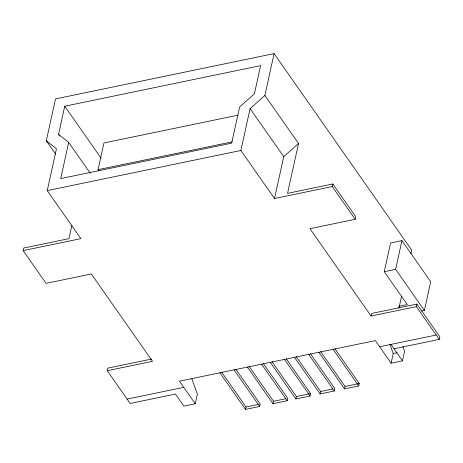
<?xml version="1.0" encoding="UTF-8"?>
<svg xmlns="http://www.w3.org/2000/svg" width="463" height="463" viewBox="0 0 463 463"><rect width="100%" height="100%" fill="white"/><g stroke="black" fill="none" stroke-linecap="round" stroke-linejoin="round"><path stroke-width="0.69" d="M55.716 154.179L46.306 140.74L55.502 98.908L274.084 53.61L411.694 250.124L410.924 253.626M191.838 378.717L197.371 394.111L195.247 403.782L183.892 406.138L175.442 394.071L130.178 403.447L107.242 370.695L152.506 361.319L91.344 273.98L46.086 283.356L23.15 250.605L23.717 248.035L68.975 238.653L71.91 225.307M58.541 134.38L64.733 106.224L260.605 65.63L254.413 93.792L239.62 106.988L231.668 143.16L60.717 178.585L68.669 142.413L58.541 134.38L59.785 136.157M23.15 250.605L80.875 238.642L47.238 190.606L56.434 148.773L46.306 140.74M98.897 170.841L98.069 169.655L103.944 142.963L238.092 115.16M107.242 370.695L107.81 368.126L151.656 359.039M264.888 95.442L298.525 143.478L287.558 193.36L332.822 183.979L332.255 186.548L274.53 198.511L240.893 150.475L250.089 108.643L264.888 95.442L274.084 53.61M274.53 198.511L283.732 156.679L298.525 143.478M235.841 369.214L260.223 404.031L259.691 406.45L245.5 409.39L246.027 406.971L221.65 372.154M263.337 363.519L287.72 398.336L287.187 400.75L272.996 403.695L273.529 401.276L249.146 366.459M286.227 358.773L310.609 393.591L310.077 396.01L295.88 398.95L296.413 396.531L272.036 361.713M371.089 316.021L371.656 313.451L416.914 304.069L416.353 306.639L371.089 316.021L309.932 228.681L355.19 219.3L355.758 216.73L332.822 183.979M310.453 353.755L334.836 388.573L334.303 390.986L320.112 393.932L320.639 391.513L296.262 356.695M334.882 348.691L359.259 383.509L358.727 385.928L344.536 388.868L345.068 386.449L320.685 351.631M398.602 306.361L407.284 304.561L384.273 271.694L390.587 242.982L401.942 240.627L430.712 281.712L424.397 310.43L421.567 311.014M424.397 310.43L395.628 269.344L401.942 240.627M398.915 308.254L401.531 296.349M402.914 346.486L404.598 351.168L402.474 360.839L391.119 363.195L393.243 353.524L389.962 344.385M394.025 348.772L439.283 339.391L439.85 336.821L416.914 304.069M98.069 169.655L232.223 141.857M47.238 190.606L240.893 150.475M384.273 271.694L395.628 269.344M127.122 399.083L183.736 387.352M379.614 346.758L436.227 335.027M393.243 353.524L397.254 352.69M246.027 406.971L258.869 404.315M273.529 401.276L285.694 398.753M296.413 396.531L310.609 393.591M320.639 391.513L332.804 388.989M345.068 386.449L359.259 383.509M332.255 186.548L355.19 219.3M416.353 306.639L439.283 339.391M250.089 108.643L283.732 156.679M390.969 344.403L402.474 360.839M391.119 363.195L375.296 340.594L179.424 381.188L195.247 403.782M333.111 349.339L358.727 385.928M318.914 352.279L344.536 388.868M308.682 354.398L334.303 390.986M294.491 357.343L320.112 393.932M284.456 359.421L310.077 396.01M270.259 362.361L295.88 398.95M261.566 364.161L287.187 400.75M64.733 106.224L101.235 158.352M247.375 367.107L272.996 403.695M234.07 369.862L259.691 406.45M68.669 142.413L90.239 173.214M219.879 372.802L245.5 409.39"/></g></svg>
